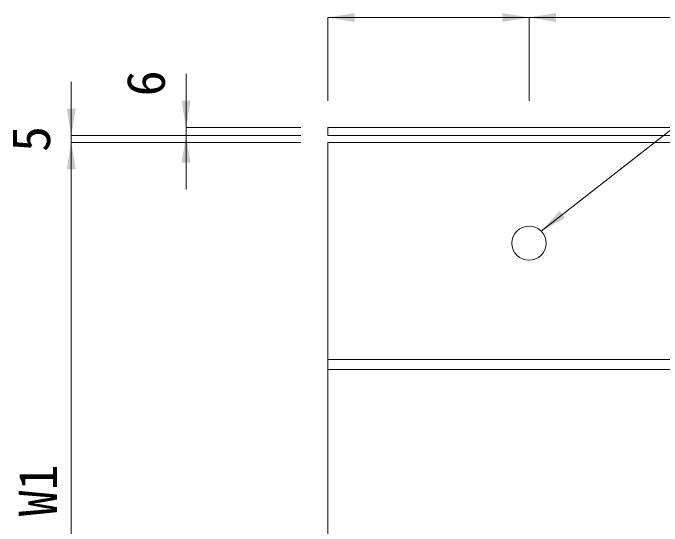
# Model space of a CAD drawing. Units: millimetres at full size. Extents: x 50430 to 75195, y 24892 to 47415.
# Drawn here: x 68294.2 to 68777.5, y 41513.1 to 41894.9 of the extents above; entities that cross this region are included whole.
import ezdxf
from ezdxf.enums import TextEntityAlignment as Align

# ---------------------------------------------------------------- set-up
doc = ezdxf.new("R2010")
doc.units = ezdxf.units.MM
doc.header["$LTSCALE"] = 30
doc.linetypes.add('USER1', pattern=[1.35, 0.75, -0.6])
for name, color, linetype, lineweight in [('受枠', 3, 'Continuous', 5), ('寸法線', 7, 'Continuous', 9), ('本体', 2, 'Continuous', 20), ('ｲﾝｻｰﾄ', 3, 'USER1', 5)]:
    doc.layers.add(name, color=color, linetype=linetype, lineweight=lineweight)
doc.styles.add('ＭＳ ゴシック', font='')
doc.styles.get('ＭＳ ゴシック').set_extended_font_data('MS Gothic')

# ---------------------------------------------------------------- blocks, each defined once
blk = doc.blocks.new('filled_arrow')
at = {"color": 0, "linetype": 'Continuous', "lineweight": -2}
blk.add_solid([(7.5, 1.25), (0, 0), (7.5, -1.25)], dxfattribs=at)

msp = doc.modelspace()

# ---------------------------------------------------------------- linework, layer by layer
at = {"layer": '受枠'}
for p, q in [((68528.53, 41809.59), (69526.53, 41809.59)), ((68528.53, 41803.59), (68528.53, 41809.59)), ((68528.53, 41803.59), (69526.53, 41803.59))]:
    msp.add_line(p, q, dxfattribs=at)
at = {"layer": '寸法線'}
for p, q in [((68528.53, 41891.53), (68678.53, 41891.53)), ((68528.53, 41829.59), (68528.53, 41891.53)), ((68678.53, 41829.59), (68678.53, 41891.53)), ((68678.53, 41891.53), (69376.53, 41891.53)), ((68678.53, 41829.59), (68678.53, 41891.53)), ((68423.06, 41849.59), (68423.06, 41763.59)), ((68337.59, 41843.59), (68337.59, 41758.59)), ((68508.53, 41809.59), (68423.06, 41809.59)), ((68508.53, 41803.59), (68337.59, 41803.59)), ((68508.53, 41803.59), (68423.06, 41803.59)), ((68337.59, 41798.59), (68337.59, 41280.59)), ((68508.53, 41798.59), (68337.59, 41798.59)), ((68508.53, 41798.59), (68337.59, 41798.59))]:
    msp.add_line(p, q, dxfattribs=at)
msp.add_lwpolyline([(68687.54, 41732.6), (68812.28, 41829.88), (69052.68, 41829.88)], dxfattribs=at)
at = {"layer": '本体'}
for p, q in [((68528.53, 41798.59), (69526.53, 41798.59)), ((68528.53, 41280.59), (68528.53, 41798.59))]:
    msp.add_line(p, q, dxfattribs=at)
at = {"layer": '本体', "lineweight": 9}
for p, q in [((68528.53, 41637.09), (68926.53, 41637.09)), ((68528.53, 41629.59), (68926.53, 41629.59))]:
    msp.add_line(p, q, dxfattribs=at)
at = {"layer": 'ｲﾝｻｰﾄ', "linetype": 'Continuous'}
msp.add_circle((68678.53, 41723.59), 12.75, dxfattribs=at)

# ---------------------------------------------------------------- block references
at = {"layer": '寸法線', "xscale": 2.67, "yscale": 2.67}
for p in [(68528.53, 41891.53), (68678.53, 41891.53)]:
    msp.add_blockref('filled_arrow', p, dxfattribs=at)
for p, rotation in [((68678.53, 41891.53), 180), ((68423.06, 41809.59), 90), ((68337.59, 41803.59), 90), ((68423.06, 41803.59), 270), ((68337.59, 41798.59), 270), ((68337.59, 41798.59), 270), ((68687.54, 41732.6), 37.9)]:
    msp.add_blockref('filled_arrow', p, dxfattribs=dict(at, rotation=rotation))

# ---------------------------------------------------------------- texts
at = {"layer": '寸法線', "style": 'ＭＳ ゴシック'}
for s, p in [('6', (68393.06, 41842.49)), ('5', (68307.59, 41801.09)), ('W1', (68312.59, 41539.59))]:
    msp.add_text(s, height=28.48, rotation=90, dxfattribs=at).set_placement(p, align=Align.MIDDLE_CENTER)

doc.saveas('drawing.dxf')
